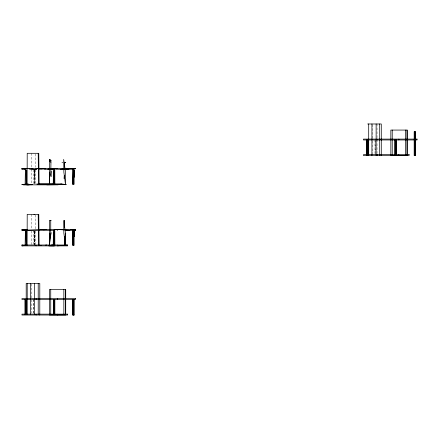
<?xml version="1.0" encoding="UTF-8"?>
<svg xmlns="http://www.w3.org/2000/svg" width="439" height="439" viewBox="0 0 439 439"><rect width="100%" height="100%" fill="white"/><g stroke="black" fill="none" stroke-linecap="round" stroke-linejoin="round"><path stroke-width="0.33" stroke-dasharray="2.19 1.65" d="M34.423 245.308L34.346 233.938L34.445 231.188L34.846 231.117L34.884 244.144M33.518 244.144L33.787 230.563M33.776 169.866L33.512 183.678M34.242 177.18L34.445 170.151L34.401 183.683M34.132 183.678L34.237 180.698M34.11 245.308L34.242 231.188L34.846 231.117L34.911 245.308M34.242 231.188L33.759 231.293L34.494 231.194L34.67 242.416M34.445 170.151L34.89 170.195L34.884 183.678L34.89 170.195L34.242 170.151L34.571 170.14M63.205 162.628L61.844 162.595L63.09 162.628M34.445 231.188L34.89 231.232M34.846 170.08L34.901 173.57M34.846 231.117L34.884 233.949M34.654 173.608L34.67 180.698M377.041 123.979L377.041 138.494M377.041 139.756L377.041 153.634M375.285 139.981L375.285 153.452M375.213 141.534L375.213 153.452M374.994 139.981L374.994 153.452M372.837 124.61L372.837 138.494M372.837 141.018L372.837 153.634M35.554 153.963L35.554 167.248M35.554 169.888L35.554 184.166M35.554 215L35.554 229.12M35.554 230.958L35.554 244.528M33.798 299.469L33.798 313.462M33.507 299.469L33.479 313.462M31.35 153.299L31.35 168.461M31.35 169.185L31.35 184.166M31.35 214.336L31.35 229.037M31.35 230.909L31.35 244.523M31.35 284.104L31.35 297.982M31.35 299.875L31.35 313.128"/><path stroke-width="0.66" d="M26.543 245.308L26.516 231.232L25.742 229.822L25.385 231.293L25.127 245.308M26.516 177.147L26.516 170.195L25.402 169.866L25.127 184.27L26.543 184.27L26.472 170.08M54.216 230.255L54.749 231.232L54.749 245.308M54.431 170.14L54.749 170.195L54.749 184.27M74.092 236.709L74.092 230.371M74.092 177.147L74.092 170.195L73.318 168.785L72.962 170.255L72.704 184.27L74.12 184.27L74.092 175.671M50.858 168.697L50.973 160.444L49.541 159.384L49.36 168.746M27.108 184.171L27.158 169.361M27.163 168.708L27.213 153.299L38.78 153.299L39.115 184.182M27.108 245.209L27.213 214.336L38.78 214.336L38.945 229.624M73.011 230.409L72.918 245.308M50.853 169.372L50.814 172.73L50.189 176.379L49.36 172.104M53.229 184.27L53.454 171.572M53.229 245.308L53.404 232.758M53.36 245.308L53.651 230.563M54.749 170.195L53.635 169.866L53.36 184.27L54.776 184.27L54.705 170.08M74.092 170.195L72.978 169.866L72.704 184.27M54.304 170.151L54.282 184.27M73.648 170.151L73.318 168.785L73.697 170.156L73.626 184.27M54.101 230.283L54.282 245.308M72.995 230.563L72.753 242.394M53.448 240.929L53.525 232.95M53.717 245.308L53.783 244.062M50.743 220.422L50.743 233.142L49.398 245.231L49.36 220.422L51.22 220.422M49.585 245.181L49.953 239.079L51.22 232.708M65.197 239.546L65.718 233.142L65.208 237.828M64.056 178.558L64.264 175.441M73.077 230.48L72.704 245.308L74.12 245.308L74.092 232.813M64.988 239.837L64.407 245.187L64.939 241.439M45.738 168.834L45.919 168.532L43.296 168.801M45.14 168.598L45.919 168.532L45.694 168.861L44.904 168.428L45.228 168.856M36.371 169.267L28.683 168.609L31.306 169.267L36.371 169.267L37.628 168.406L39.724 168.4L38.045 168.834M57.268 168.4L56.044 169.224L52.905 168.433L49.816 168.889M45.919 168.532L45.541 168.68M72.446 168.977L73.637 168.4L75.272 168.4L72.012 168.4M55.994 168.4L53.975 169.267L47.818 169.267M50.973 160.444L49.36 160.998L50.891 162.287M48.553 168.806L49.415 168.538M41.244 168.746L42.358 168.4M56.713 169.267L67.831 169.251L70.569 168.422L75.541 168.741L72.781 169.267L60.522 169.267L67.831 169.251L67.359 168.4L70.569 168.422M58.113 184.846L23.646 184.846L25.462 184.407M73.774 170.14L74.048 170.08L74.12 175.677M26.543 236.714L26.472 231.117L26.12 231.194L26.296 242.416M25.385 231.293L25.868 231.188M23.646 184.846L25.429 184.517M26.472 231.117L26.071 231.188L25.972 233.938L26.049 245.308M54.085 230.277L54.304 231.188L54.705 231.117L54.776 245.308M24.518 168.834L27.081 168.4M24.551 168.834L27.147 168.4L22.833 168.461L23.931 168.861M30.774 184.846L32.612 184.556M44.202 229.784L46.726 229.438M41.579 245.648L38.467 245.593M45.436 245.171L46.726 245.011M21.95 245.884L67.628 245.884L67.628 245.011L21.95 245.011L21.95 245.884L24.222 245.62M41.678 168.488L43.691 168.779M26.922 184.846L29.594 184.594M67.37 245.011L57.339 245.884L57.339 245.011M28.398 183.974L21.95 184.49L31.559 184.402M51.187 245.176L53.07 245.094M51.149 245.187L52.993 245.116M27.218 229.438L21.95 229.438L21.95 230.305L44.575 229.438M44.092 168.422L45.332 168.499M44.954 168.812L41.123 168.439L41.804 168.466M52.905 168.433L55.654 168.4M60.604 184.221L37.227 184.402M48.789 245.884L54.683 245.884M22.833 168.461L27.163 168.406M23.113 168.4L24.677 168.889M42.556 169.24L39.428 169.229M46.808 184.846L66.289 184.479L60.823 183.974M27.361 168.4L21.95 168.4L21.999 169.267M367.679 123.979L381.282 123.979L381.282 139.125M390.847 155.505L407.205 155.505M37.628 168.406L43.203 168.4M31.52 168.4L33.419 168.4M34.686 168.4L37.222 168.4M38.363 168.4L40.651 168.4M46.726 168.4L52.027 168.4M27.284 168.4L21.95 168.4L27.767 168.4L23.821 168.406L21.95 169.267L25.034 169.267M73.637 168.4L52.905 168.4L53.975 169.267L51.478 169.267M25.868 170.151L26.516 170.195M53.772 183.974L39.016 183.974M36.75 183.974L53.399 183.974M54.431 183.974L62.02 183.974M33.968 214.336L34.846 214.336M40.278 229.438L75.563 229.438L75.563 230.305L65.296 230.305M73.017 229.762L74.092 229.762M21.95 230.305L53.064 230.305L56.84 229.438L57.339 230.305L57.339 229.438L69.916 230.305M25.133 299.469L25.133 314.5L25.105 299.469L26.543 299.469L26.543 314.5M49.36 314.993L65.718 314.993M74.12 315.021L72.687 315.021L72.687 299.469L74.12 299.469L74.092 315.021M50.853 168.4L54.365 168.4M43.812 169.234L53.092 169.267M48.734 245.714L53.745 245.802M29.726 184.846L21.95 184.572L28.831 184.846M75.563 230.305L70.438 229.438L75.563 229.619M21.95 229.438L25.923 229.811M54.304 231.188L54.749 231.232M26.516 231.232L26.071 231.188L25.742 229.822M70.438 229.438L75.563 229.97M41.162 229.438L43.796 229.822M62.206 168.4L67.831 169.251M42.199 168.581L42.748 168.669M21.95 245.011L23.086 245.231M28.683 168.609L30.071 169.103M25.402 169.866L26.071 170.151L26.049 184.27M72.978 169.866L73.45 170.151M53.635 169.866L54.101 170.151M35.641 245.511L36.108 245.884M50.803 160.531L49.541 159.384L49.541 161.162M75.129 229.438L75.563 230.102M73.565 230.255L74.092 231.232L73.648 231.188L73.428 230.277M45.299 168.411L45.354 168.691M64.95 168.126L63.666 159.384L63.874 172.236L65.532 184.819L65.51 171.945L65.131 169.372M65.444 245.187L63.853 233.142L63.666 220.422L65.532 233.142L65.532 245.187M64.665 163.966L64.571 162.66L65.718 162.628L64.335 162.666L64.335 167.226M64.67 225.07L64.335 220.422L64.335 227.786M49.36 233.142L49.695 240.188M73.626 245.308L73.549 233.938L73.648 231.188L74.048 231.117L74.12 236.714M65.274 234.344L65.373 238.278M74.048 170.08L74.12 177.158M38.215 153.299L38.374 168.636M38.38 169.289L38.533 184.166M38.95 230.25L39.115 245.203M38.215 214.336L38.533 245.214M49.569 176.533L49.393 184.232L49.36 169.416M26.28 173.608L26.296 180.698M415.579 139.525L415.607 131.755L414.175 131.755L414.175 139.525M415.579 139.981L415.607 155.527L414.175 155.527L414.175 139.981M415.289 131.755L415.289 139.525M415.289 139.981L415.289 155.527M414.844 131.755L414.844 139.525M414.844 139.981L414.844 155.527M414.421 131.755L414.421 139.525M414.421 139.981L414.421 155.527M407.205 139.229L407.205 130.07L390.847 130.07L390.847 139.229M407.205 139.882L407.205 154.852M407.019 130.07L407.019 139.229M407.019 139.882L407.019 154.852M405.345 130.07L405.345 139.229M405.345 139.882L405.345 154.852M398.831 139.097L398.831 139.964M398.831 154.66L398.831 155.527M395.945 139.981L395.945 155.527M395.501 139.981L395.501 155.527M395.073 139.981L395.073 155.527M394.853 139.981L394.826 155.527M392.23 130.07L392.23 139.229M392.23 139.882L392.23 154.852M390.847 139.882L390.847 154.852M381.282 139.756L381.282 155.527M381.134 139.097L381.134 139.964M381.134 154.66L381.134 155.527M379.702 123.979L379.702 139.125M379.702 139.756L379.702 155.527M377.595 139.097L377.595 139.964M377.595 154.66L377.595 155.527M376.13 123.979L376.13 139.125M376.13 139.756L376.13 155.527M371.926 123.979L371.926 139.125M371.926 139.756L371.926 155.527M368.7 123.979L368.7 139.125M368.7 139.756L368.7 155.527M368.03 139.981L368.03 155.527M367.783 139.981L367.783 155.527M367.712 139.981L367.712 155.527M367.267 139.981L367.267 155.527M366.839 139.981L366.839 155.527M366.625 139.981L366.598 155.527M73.801 299.469L73.801 315.021M73.357 299.469L73.357 315.021M73.006 299.469L73.006 315.021M72.934 299.469L72.934 315.021M65.718 298.718L65.718 289.559L49.36 289.559L49.36 298.718M65.718 299.376L65.718 314.346M65.532 289.559L65.532 298.718M65.532 299.376L65.532 314.346M64.335 236.489L64.335 245.187M63.853 289.559L63.853 298.718M63.853 299.376L63.853 314.346M57.339 298.591L57.339 299.458M57.339 314.148L57.339 315.021M54.776 314.5L54.776 299.469L53.338 299.469L53.338 314.5M54.749 299.469L54.749 314.5M54.452 299.469L54.452 314.5M54.013 299.469L54.013 314.5M53.657 299.469L53.657 314.5M53.585 299.469L53.585 314.5M51.22 171.205L51.22 176.615M50.743 289.559L50.743 298.718M50.743 299.376L50.743 314.346M49.541 180.654L49.541 184.226M49.541 240.506L49.541 245.192M49.36 299.376L49.36 314.346M39.795 298.613L39.795 283.473L26.192 283.473L26.192 298.613M39.795 299.244L39.795 314.39M39.647 298.591L39.647 299.458M39.647 314.148L39.647 315.021M38.215 283.473L38.215 298.613M38.215 299.244L38.215 314.39M36.108 298.591L36.108 299.458M36.108 314.148L36.108 315.021M34.643 283.473L34.643 298.613M34.643 299.244L34.643 314.39M30.439 283.473L30.439 298.613M30.439 299.244L30.439 314.39M27.213 283.473L27.213 298.613M27.213 299.244L27.213 314.39M26.225 299.469L26.296 314.5M25.78 299.469L25.78 314.5M25.352 299.469L25.352 314.5M417.05 139.097L363.437 139.097L363.437 139.964L417.05 139.964L417.05 139.097M409.115 154.66L363.437 154.66L363.437 155.527L409.115 155.527L409.115 154.66M75.563 298.591L21.95 298.591L21.95 299.458L75.563 299.458L75.563 298.591M67.628 314.148L21.95 314.148L21.95 315.021L67.628 315.021L67.628 314.148M396.263 155.527L396.263 139.981L396.236 155.527"/></g></svg>
